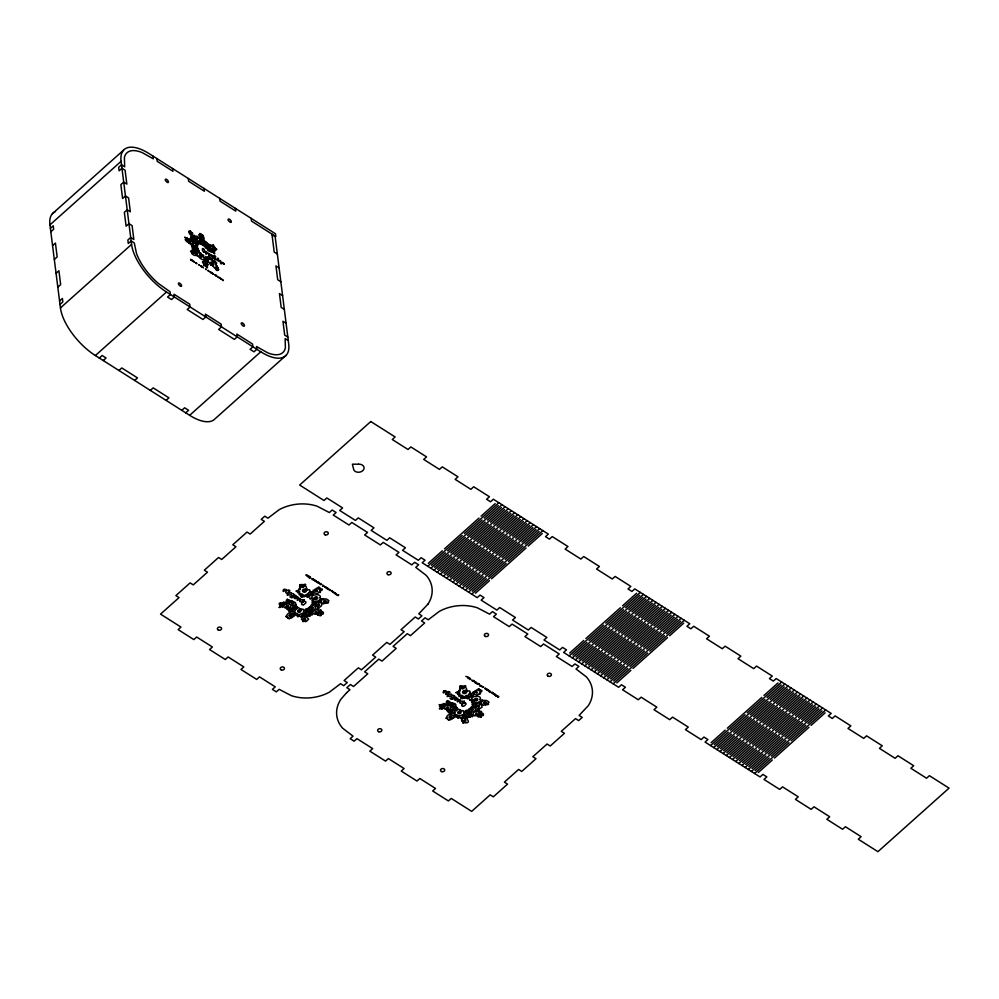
<?xml version="1.0" encoding="UTF-8"?>
<svg xmlns="http://www.w3.org/2000/svg" width="999" height="999" viewBox="0 0 999 999"><rect width="100%" height="100%" fill="white"/><g stroke="black" fill="none" stroke-linecap="round" stroke-linejoin="round"><path stroke-width="1.5" d="M456.718 707.829L457.255 708.054M195.529 262.612L195.854 263.174M202.984 267.27L203.297 267.894M208.766 271.004L209.303 271.691M222.003 279.395L222.54 280.082L222.115 279.283M216.496 262.662L215.959 262.225L216.658 263.424M289.36 603.583L288.524 603.371M291.221 617.182L291.958 617.669L292.195 616.883M315.896 613.836L316.708 614.098L315.984 614.298M319.892 588.623L320.567 588.161L319.867 588.736M449.438 705.069L448.663 704.944M305.207 619.73L305.507 619.055M337.812 594.73L337.475 595.204M471.653 680.107L471.853 680.082M305.781 574.949L305.994 574.912M305.419 618.955L304.37 619.005L305.207 619.767M465.497 720.441L464.56 720.591M194.88 242.932L193.918 241.621L194.842 243.419A3.047 1.349 48.2 0 0 194.243 243.257C191.508 241.858 193.943 247.552 196.753 248.426M325.387 603.371L326.198 603.071L325.025 602.897M485.452 704.969C487.025 704.857 484.915 703.496 485.339 704.782M203.459 236.026L202.622 235.14M209.178 244.468L209.89 245.267M209.565 245.742L210.339 246.99L209.228 245.854M200.187 252.847L201.386 253.846L200.025 252.847M315.996 614.422L315.771 613.898M303.933 619.155L305.731 619.88C301.686 615.459 307.093 616.383 308.616 619.143C307.367 620.267 306.331 622.414 304.533 621.303A2.697 2.035 -7.2 0 1 303.746 621.128L303.159 621.503M464.011 720.641L465.809 721.365C460.327 712.512 474.825 723.825 464.61 722.789A2.697 2.035 -7.2 0 1 463.836 722.614L463.236 722.989M211.276 262.637C212.55 265.784 214.947 263.386 211.288 262.612M480.981 691.096C482.892 688.86 481.331 693.556 480.819 691.033M283.179 606.418L282.218 606.318M190.097 240.796L190.747 241.858M197.028 248.414L197.827 249.35L197.078 249.163M492.907 693.094C491.608 692.869 493.706 692.357 492.582 693.556M207.367 262.475L206.868 262.038L207.455 262.587M448.114 719.617L448.901 719.804L448.201 719.505M463.024 692.12L463.773 691.108L464.373 691.72M205.619 266.658L205.307 266.059M316.333 612.774L316.983 612.062L315.534 611.875M208.192 256.755L208.953 257.317M218.781 269.493C217.794 270.816 217.57 269.106 215.946 268.007M215.709 275.849L215.472 275.087M205.469 268.843L205.782 269.468M331.393 591.196L332.355 590.933L331.468 591.071M314.847 580.744L315.672 580.419M318.431 614.885L317.545 614.747L318.219 615.297M467.482 677.509L468.444 677.21L467.557 677.359M315.809 589.735L315.259 589.785M324.375 601.323C324.837 602.809 326.411 600.899 325.037 601.098M484.453 702.809C485.801 704.482 485.964 701.723 484.265 702.709M305.806 584.79C303.109 586.388 305.319 582.592 305.357 584.752M465.896 686.238C463.086 687.861 465.671 684.128 465.434 686.238M292.083 616.808L291.209 617.107M471.765 709.727L472.452 709.302M472.402 709.315L471.728 708.766L471.628 709.602M460.514 710.164L459.69 710.439L460.339 711.063M300.399 608.828L299.613 608.953L300.262 609.577M460.477 710.314L461.263 710.426L460.551 711.076M308.416 595.229L308.591 594.58M468.494 696.715L468.668 696.066M315.809 580.906C317.645 581.218 313.711 581.793 316.308 581.081M466.795 676.623L467.282 676.798M483.216 687.212L483.828 687.287M477.622 716.383L478.846 716.021L478.484 716.77M308.441 595.367C308.429 598.314 306.855 592.944 306.556 595.254A1.736 1.311 -7.2 0 0 306.356 595.629L305.744 596.191M468.456 696.827C468.706 699.812 466.658 694.492 466.633 696.74A1.736 1.311 -7.2 0 0 466.433 697.127L465.821 697.677M325.087 600.948L324.238 601.248M192.195 260.227L192.37 261.026M318.968 587.724L318.306 588.224L318.231 587.387M446.228 718.418L446.266 717.682M315.672 612L315.896 612.612M448.126 711.862L448.876 711.463A1.673 1.261 -7.2 0 1 449.188 711.138C450.124 709.278 450.025 714.71 451.286 710.901M296.204 605.182L295.08 605.319L296.154 606.043M456.281 706.668C454.283 706.068 456.518 708.603 456.393 706.755M451.96 702.647C447.14 704.507 456.868 703.82 451.948 702.672M298.489 610.938C301.049 609.74 299.176 612.874 298.451 611.038M464.547 720.666L465.109 721.29L465.584 720.541M465.859 676.46L466.171 676.323M287.337 599.125L287.362 598.988M301.935 597.102L301.298 597.002L302.173 597.015M462.013 698.588L461.388 698.426L462.15 698.501M195.854 240.272C194.393 241.159 191.583 234.99 194.505 237.238A1.998 0.887 48.2 0 1 194.955 237.537L195.617 238.162A1.998 0.887 48.2 0 1 195.979 238.674C197.827 240.684 191.833 236.239 196.029 240.21M480.806 702.272C478.821 699.949 479.408 705.032 480.856 702.26M211.114 265.247L211.476 263.873A1.998 0.887 48.2 0 1 211.239 261.988A1.998 0.887 48.2 0 1 213.386 263.436A1.998 0.887 48.2 0 1 213.399 265.172C211.663 266.246 217.62 270.966 215.384 267.282A4.783 2.123 48.2 0 0 215.834 266.783L217.133 267.532C215.634 258.654 202.235 255.544 211.089 265.309M216.883 265.734L215.846 264.797M332.854 591.57C331.119 591.633 333.903 590.784 332.505 592.07M203.284 255.981C204.832 256.481 202.085 253.758 202.547 255.132C208.142 263.748 197.228 258.616 196.741 252.697L198.114 253.047A4.008 1.773 48.2 0 1 198.701 252.884C197.54 250.1 201.923 254.221 200.112 254.795A1.661 0.737 48.2 0 0 199.638 255.844A1.661 0.737 48.2 0 0 201.398 257.417A1.661 0.737 48.2 0 0 201.686 256.206L202.485 255.469L203.172 256.094M190.921 237.163C192.42 236.239 195.117 242.42 192.133 240.047A1.948 0.862 48.2 0 1 191.683 239.735L191.071 239.111A1.948 0.862 48.2 0 1 190.722 238.611C188.948 236.576 194.93 241.258 190.747 237.188M213.212 244.992C211.189 244.268 215.672 248.526 213.311 244.88M475.237 683.129L476.373 682.417M475.624 683.091L476.386 682.567M320.592 612.025C322.739 609.877 325.237 614.51 321.778 614.323A1.736 1.311 -7.2 0 1 321.253 614.335L320.529 614.123A1.736 1.311 -7.2 0 1 320.155 613.836M480.669 713.511C482.904 711.325 485.239 716.121 481.855 715.808A1.736 1.311 -7.2 0 1 481.331 715.821M299.925 588.661L298.838 589.11L299.962 588.773M460.002 690.147L459.203 690.396M212.637 246.166L212.025 245.916M208.741 256.368L209.241 257.093M313.911 579.62L313.049 579.745L313.823 579.358M486.463 688.898L485.701 688.786M300.674 584.615L299.638 584.74L300.687 584.665M460.839 686.013L459.715 686.263L460.764 686.151M299.575 594.442L298.976 594.592M477.759 706.056C480.507 709.128 477.984 704.657 479.358 703.696C481.356 704.944 481.643 705.182 482.092 707.242C480.494 707.966 478.533 709.889 477.372 708.303A2.735 2.06 -7.2 0 1 476.723 707.941L475.349 707.679L476.111 707.142A2.735 2.06 -7.2 0 1 476.011 706.493L475.362 705.569L477.709 706.018M478.296 716.795L477.784 716.533M286.126 608.041L286.351 607.33M199.126 234.715L199.6 235.514M312.749 604.632L312.999 605.282M214.036 251.548L213.649 252.56L212.487 250.712A1.711 0.749 48.2 0 0 212.3 250.849L212.25 251.273A1.711 0.749 48.2 0 0 212.362 251.661L214.723 253.883L214.236 251.748M318.381 614.735L318.406 615.284M298.838 591.695C295.604 591.608 299.45 594.467 298.851 591.67M479.945 693.269L479.62 694.243L480.594 693.443M446.828 708.815C447.177 710.364 444.967 708.828 446.428 708.815M211.551 273.114L211.363 272.665M455.994 692.707L457.255 692.295L455.994 692.557M291.209 609.415C290.047 613.036 290.022 607.966 289.111 609.652A1.673 1.261 -7.2 0 0 288.798 609.977L288.599 610.551A1.673 1.261 -7.2 0 0 288.674 610.938C288.574 613.386 294.393 610.689 291.421 609.527M290.522 601.186C292.495 599.125 291.059 602.759 292.282 601.311M473.588 705.856L472.689 705.981L473.076 706.768M204.483 243.756C206.081 243.281 207.917 248.439 205.369 246.229A1.711 0.762 48.2 0 1 204.982 245.929L204.445 245.354A1.711 0.762 48.2 0 1 204.171 244.917C202.71 243.032 207.742 247.452 204.358 243.793M207.018 264.847L207.68 265.16M307.192 575.337L306.431 575.549L307.205 575.162M320.442 583.703L319.68 583.978L320.504 583.428M326.223 587.4L325.462 587.612L326.223 587.225M327.048 587.924L326.286 588.136L327.048 587.749M480.507 685.214L479.907 685.114M487.137 689.385L486.376 689.66L487.112 689.21M323.738 585.826L322.977 586.038L323.751 585.651M333.666 592.12L332.904 592.332L333.666 591.945M473.888 681.018L473.126 681.231L473.901 680.843M493.743 693.606L492.982 693.818L493.743 693.431M302.834 620.554L302.959 621.628M201.611 255.269L201.224 254.745M318.743 582.38L318.244 583.104L319.18 582.579M478.683 683.741L478.022 684.39L479.258 684.078M292.982 616.783C293.569 616.321 295.891 615.596 293.469 615.222M470.841 716.246C470.741 714.21 468.606 716.258 470.267 717.344M304.92 612.749C308.491 612.087 306.281 617.682 303.521 615.596A1.998 1.511 -7.2 0 1 303.072 615.297L302.098 615.047L302.697 614.685A1.998 1.511 -7.2 0 1 302.672 614.21C301.673 611.85 307.093 617.02 304.52 612.849M312.075 591.92L313.261 591.595L312.088 591.783M472.152 693.406L473.339 693.081L472.165 693.269M201.486 244.593L200.674 243.469M205.432 243.219L203.746 240.647L205.856 241.646A1.673 0.737 48.2 0 1 206.181 242.058L206.506 242.67A1.673 0.737 48.2 0 1 206.581 243.019C207.367 244.867 203.571 239.435 205.632 243.344M475.699 691.271L474.825 691.408M196.291 241.795C197.69 241.396 199.463 246.066 197.015 244.018A1.573 0.699 48.2 0 1 196.666 243.744L196.179 243.207A1.573 0.699 48.2 0 1 195.941 242.807C194.718 241.196 199.101 245.042 196.166 241.82M279.47 603.833C281.431 602.822 277.722 603.234 279.995 603.621M439.298 704.67L440.334 704.994L439.398 704.582M212.762 265.235C211.651 264.523 213.649 266.608 212.188 265.459M205.107 263.087L206.318 264.36L205.12 263.112M478.971 683.89L478.608 684.477M207.38 244.368L206.556 244.006L207.53 245.342A3.184 1.411 48.2 0 0 207.904 246.116C208.803 249.5 214.91 250.499 211.551 246.291C210.077 241.234 210.265 251.935 209.078 244.468M470.679 679.008L470.017 679.607M288.611 592.195L288.711 591.021A1.374 1.036 -7.2 0 0 288.336 590.784L289.735 591.121A1.261 0.949 -7.2 0 0 289.772 590.521C288.499 588.336 283.654 592.582 286.663 593.294A1.336 1.011 -7.2 0 0 287.225 593.244L288.536 592.27M280.831 603.096C283.878 601.423 284.578 606.643 281.106 605.993A1.911 1.449 -7.2 0 1 280.507 605.756L279.857 605.344A1.911 1.449 -7.2 0 1 279.595 604.944C277.647 603.246 284.94 606.018 280.544 603.209M440.909 704.595C444.031 702.884 444.543 708.291 441.183 707.479A1.911 1.449 -7.2 0 1 440.584 707.242L439.935 706.83A1.911 1.449 -7.2 0 1 439.672 706.43C437.887 704.77 444.842 707.392 440.646 704.732M286.338 616.196C287.887 617.132 284.515 616.795 286.189 616.196M446.416 717.682L446.316 718.443M293.781 609.09C290.484 609.365 293.394 604.82 295.329 606.68A1.711 1.286 -7.2 0 1 295.629 607.08L295.854 607.642A1.711 1.286 -7.2 0 1 295.804 608.054C296.491 610.027 292.407 605.307 294.056 609.115M461.95 704.595L463.411 703.271M481.068 711.288C478.084 710.764 481.218 714.098 481.481 711.7M320.829 610.027C317.744 610.152 322.839 611.763 320.729 610.127M296.89 591.321C297.365 590.034 294.742 591.271 296.915 591.508M316.608 582.08L316.533 582.33M322.427 585.739L322.877 584.952L322.665 585.726M476.685 683.578L476.935 683.528M466.108 712.824C462.999 712.924 465.946 708.94 467.632 710.664A1.548 1.174 -7.2 0 1 467.882 711.038L468.069 711.563A1.548 1.174 -7.2 0 1 468.007 711.925C468.706 713.96 465.322 709.59 466.346 712.15M470.229 708.266L471.241 708.403L470.179 708.366M279.221 607.429C280.557 604.969 281.943 607.966 279.221 607.454M317.07 581.68L316.77 581.942M477.147 683.166L476.848 683.428M52.41 213.699L123.539 150.162M286.251 355.194L215.122 418.731A42.532 18.819 48.2 0 1 189.648 415.322L95.367 355.544A42.532 18.819 48.2 0 1 60.44 307.929L49.95 224.875L121.079 161.338A42.532 18.819 48.2 0 1 149.013 153.584L275.499 233.778L275.849 236.551L251.498 221.104L251.149 218.331M50.387 228.334L53.234 225.799L53.671 229.258L50.824 231.793M52.572 245.642L55.42 243.094L57.168 256.943L54.321 259.478M56.069 273.326L58.916 270.779L60.664 284.628L57.817 287.175M59.565 301.011L62.413 298.476L62.85 301.935L60.002 304.47M60.44 307.929L131.568 244.405L121.079 161.338M95.367 355.544L166.496 292.008L260.776 351.785A42.532 18.819 48.2 0 0 288.711 344.031L275.162 236.738L272.015 234.74M99.301 358.042L102.148 355.494L106.069 357.992L103.222 360.527M118.943 370.492L121.791 367.944L137.5 377.909L134.653 380.457M150.362 390.409L153.209 387.874L168.931 397.839L166.084 400.374M181.793 410.339L184.64 407.792L188.574 410.289L185.727 412.824M189.648 415.322L260.776 351.785M292.332 601.273C295.105 601.223 289.947 603.92 290.597 601.236M303.334 601.785L301.873 603.109A1.461 1.099 -7.2 0 0 302.959 604.845M336.513 594.792L335.989 594.442L336.888 594.467M428.284 563.349L442.332 550.799M444.468 548.901L478.958 518.081M481.093 516.171L495.142 503.633M427.722 566.246L462.212 535.439M464.348 533.528L498.851 502.722M431.418 565.347L445.467 552.797M447.602 550.886L482.105 520.079M484.24 518.169L498.289 505.619M430.856 568.244L465.359 537.425M467.495 535.526L501.985 504.707M434.565 567.332L448.613 554.782M450.749 552.884L485.239 522.065M487.375 520.154L501.423 507.617M434.003 570.242L468.506 539.423M470.629 537.512L505.132 506.705M437.712 569.33L451.76 556.78M453.896 554.87L488.386 524.063M490.521 522.152L504.57 509.602M437.15 572.227L471.64 541.421M473.776 539.51L508.279 508.691M440.846 571.316L454.895 558.766M457.03 556.868L491.533 526.048M493.668 524.15L507.717 511.6M440.284 574.225L474.787 543.406M476.923 541.495L511.413 510.689M443.993 573.314L458.042 560.764M460.177 558.853L494.667 528.046M496.803 526.136L510.851 513.586M443.431 576.211L477.934 545.404M480.057 543.493L514.56 512.674M447.14 575.299L461.188 562.762M463.324 560.851L497.814 530.032M499.95 528.134L513.998 515.584M446.578 578.209L481.068 547.39M483.204 545.491L517.707 514.672M450.274 577.297L464.323 564.747M466.458 562.837L500.961 532.03M503.096 530.119L517.145 517.569M449.712 580.194L484.215 549.388M486.351 547.477L520.841 516.67M453.421 579.283L467.47 566.745M469.605 564.835L504.095 534.015M506.231 532.117L520.279 519.567M452.859 582.192L487.362 551.373M489.498 549.475L523.988 518.656M456.568 581.281L470.616 568.731M472.752 566.833L507.242 536.013M509.378 534.103L523.426 521.565M456.006 584.178L490.497 553.371M492.632 551.46L527.135 520.654M459.715 583.279L473.751 570.729M475.886 568.818L510.389 538.011M512.524 536.101L526.573 523.551M459.14 586.176L493.643 555.357M495.779 553.458L530.269 522.639M462.849 585.264L476.898 572.714M479.033 570.816L513.536 539.997M515.659 538.099L529.707 525.549M462.287 588.174L496.79 557.355M498.926 555.444L533.416 524.637M465.996 587.262L480.044 574.712M482.18 572.802L516.67 541.995M518.806 540.084L532.854 527.534M465.434 590.159L499.925 559.353M502.06 557.442L536.563 526.623M469.143 589.248L483.179 576.698M485.314 574.8L519.817 543.98M521.953 542.082L536.001 529.532M468.581 592.157L503.071 561.338M505.207 559.428L539.697 528.621M472.277 591.246L486.326 578.696M488.461 576.785L522.964 545.978M525.087 544.068L539.135 531.518M471.715 594.143L506.218 563.336M508.354 561.426L542.844 530.606M475.424 593.231L489.473 580.694M491.608 578.783L526.098 547.964M528.234 546.066L542.282 533.516M482.629 687.1C484.215 685.776 481.256 687.861 482.754 687.275M496.728 696.166C498.489 695.416 494.742 696.253 496.59 696.278M497.939 696.977L498.851 696.503L498.101 697.127M569.705 653.009L583.753 640.459M585.889 638.561L620.379 607.742M622.514 605.831L636.563 593.294M569.143 655.918L603.646 625.099M605.769 623.189L640.272 592.382M572.852 655.007L586.9 642.457M589.035 640.546L623.526 609.74M625.661 607.829L639.71 595.279M572.29 657.904L606.78 627.097M608.915 625.187L643.418 594.368M575.986 656.992L590.034 644.442M592.17 642.544L626.673 611.725M628.808 609.827L642.856 597.277M575.424 659.902L609.927 629.083M612.062 627.172L646.553 596.366M579.133 658.99L593.181 646.44M595.317 644.53L629.807 613.723M631.942 611.813L645.991 599.263M578.571 661.887L613.074 631.081M615.197 629.17L649.7 598.351M582.28 660.976L596.328 648.438M598.463 646.528L632.954 615.709M635.089 613.811L649.138 601.261M581.718 663.885L616.208 633.066M618.344 631.168L652.846 600.349M585.426 662.974L599.462 650.424M601.598 648.513L636.101 617.707M638.236 615.796L652.285 603.246M584.852 665.871L619.355 635.064M621.49 633.154L655.981 602.347M588.561 664.972L602.609 652.422M604.745 650.511L639.235 619.692M641.37 617.794L655.419 605.244M587.999 667.869L622.502 637.05M624.637 635.152L659.128 604.333M591.708 666.957L605.756 654.407M607.892 652.509L642.382 621.69M644.517 619.78L658.566 607.242M591.146 669.854L625.636 639.048M627.772 637.137L662.275 606.331M594.855 668.955L608.891 656.405M611.026 654.495L645.529 623.688M647.664 621.778L661.713 609.228M594.28 671.852L628.783 641.033M630.918 639.135L665.409 608.316M597.989 670.941L612.037 658.391M614.173 656.493L648.676 625.674M650.799 623.776L664.847 611.226M597.427 673.85L631.93 643.031M634.065 641.121L668.556 610.314M601.136 672.939L615.184 660.389M617.32 658.478L651.81 627.672M653.945 625.761L667.994 613.211M600.574 675.836L635.064 645.029M637.2 643.119L671.703 612.3M604.283 674.924L618.319 662.374M620.454 660.476L654.957 629.657M657.092 627.759L671.141 615.209M603.721 677.834L638.211 647.015M640.347 645.117L674.837 614.298M607.417 676.922L621.465 664.372M623.601 662.462L658.104 631.655M660.227 629.745L674.275 617.195M606.855 679.819L641.358 649.013M643.493 647.102L677.984 616.296M610.564 678.908L624.612 666.37M626.748 664.46L661.238 633.641M663.373 631.743L677.422 619.193M610.002 681.817L644.492 650.998M646.628 649.1L681.131 618.281M613.711 680.906L627.759 668.356M629.882 666.458L664.385 635.639M666.52 633.728L680.569 621.178M613.149 683.803L647.639 652.996M649.775 651.086L684.265 620.279M616.845 682.904L630.893 670.354M633.029 668.443L667.532 637.624M669.655 635.726L683.703 623.176M711.126 742.669L725.174 730.119M727.309 728.221L761.812 697.402M763.948 695.504L777.996 682.954M710.564 745.579L745.067 714.76M747.202 712.849L781.693 682.042M714.273 744.667L728.321 732.117M730.456 730.207L764.947 699.4M767.082 697.489L781.131 684.939M713.711 747.564L748.214 716.758M750.336 714.847L784.839 684.028M717.419 746.653L731.468 734.115M733.603 732.205L768.094 701.385M770.229 699.487L784.277 686.937M716.857 749.562L751.348 718.743M753.483 716.845L787.986 686.026M720.566 748.651L734.602 736.101M736.738 734.19L771.24 703.383M773.376 701.473L787.424 688.923M719.992 751.548L754.495 720.741M756.63 718.83L791.121 688.024M723.701 750.649L737.749 738.099M739.884 736.188L774.375 705.369M776.51 703.471L790.559 690.921M723.139 753.546L757.642 722.727M759.777 720.828L794.267 690.009M726.847 752.634L740.896 740.084M743.031 738.186L777.522 707.367M779.657 705.456L793.706 692.919M726.285 755.531L760.776 724.725M762.911 722.814L797.414 692.007M729.994 754.632L744.03 742.082M746.166 740.172L780.669 709.365M782.804 707.454L796.852 694.904M729.432 757.529L763.923 726.71M766.058 724.812L800.549 693.993M733.129 756.618L747.177 744.068M749.312 742.17L783.815 711.35M785.938 709.452L799.987 696.902M732.567 759.527L767.07 728.708M769.205 726.797L803.696 695.991M736.275 758.616L750.324 746.066M752.459 744.155L786.95 713.348M789.085 711.438L803.134 698.888M735.714 761.513L770.204 730.706M772.339 728.795L806.842 697.976M739.422 760.601L753.471 748.051M755.594 746.153L790.097 715.334M792.232 713.436L806.28 700.886M738.86 763.511L773.351 732.692M775.486 730.793L809.977 699.974M742.557 762.599L756.605 750.049M758.74 748.139L793.243 717.332M795.366 715.421L809.415 702.871M741.995 765.496L776.498 734.69M778.633 732.779L813.124 701.972M745.704 764.585L759.752 752.047M761.887 750.137L796.378 719.317M798.513 717.419L812.562 704.869M745.142 767.494L779.632 736.675M781.767 734.777L816.27 703.958M748.85 766.583L762.899 754.033M765.022 752.135L799.525 721.315M801.66 719.405L815.708 706.855M748.288 769.48L782.779 738.673M784.914 736.763L819.405 705.956M751.985 768.581L766.033 756.031M768.169 754.12L802.672 723.313M804.794 721.403L818.843 708.853M751.423 771.478L785.926 740.659M788.061 738.761L822.552 707.941M755.132 770.566L769.18 758.016M771.315 756.118L805.806 725.299M807.941 723.388L821.99 710.851M754.57 773.476L789.06 742.657M791.196 740.746L825.698 709.939M758.278 772.564L772.327 760.014M774.45 758.104L808.953 727.297M811.088 725.386L825.137 712.836M312.65 604.532L314.161 604.695L313.199 605.344M315.322 580.894L314.922 580.581M475.424 682.354L474.775 682.155L475.749 681.905M459.028 690.496L460.039 690.259M495.766 695.754L495.217 695.454L496.416 695.017M282.168 606.443L282.904 606.405M442.245 707.929L443.069 707.904M318.531 582.991L317.894 582.767L318.531 582.217M197.415 246.616L196.753 246.129L197.24 247.028M212.812 246.728C212.125 247.615 215.871 251.323 215.809 249.638M336.313 593.543L335.689 594.268M317.67 581.743L317.532 582.08M296.179 605.881L296.316 605.269M286.488 607.355L286.189 608.079M309.428 610.626C307.355 614.223 314.685 610.889 309.465 610.676M457.155 708.254L456.943 707.954M310.002 610.389L310.664 609.952A3.047 2.298 -7.2 0 0 311.551 610.127C316.071 611.351 317.145 604.57 311.313 604.845L310.627 605.981L311.75 606.93A1.261 0.949 -7.2 0 1 313.274 607.604A1.261 0.949 -7.2 0 1 312.2 608.778A1.261 0.949 -7.2 0 1 310.789 607.979C310.252 605.943 306.106 608.915 309.178 608.716A3.047 2.298 -7.2 0 0 309.59 609.315L309.053 610.102L309.79 610.526M470.079 711.875L470.741 711.438A3.047 2.298 -7.2 0 0 471.628 711.613C473.251 713.149 477.21 709.178 475.024 708.466C475.861 706.168 468.881 705.781 471.653 708.416M195.717 245.379L195.767 246.141M208.966 257.342L208.391 257.917L208.142 256.743M475.974 714.098C474.837 712.537 478.209 713.91 476.148 714.135M476.798 714.51C476.723 710.601 475.437 715.571 473.938 716.033C470.267 712.899 477.559 709.377 478.646 712.537A2.785 2.098 -7.2 0 1 478.958 713.124L479.957 713.91L478.933 714.098A2.785 2.098 -7.2 0 1 478.583 714.722C480.207 716.108 476.298 716.146 476.81 714.522M310.102 606.88L311.126 606.93M314.847 589.31L315.834 589.635M474.987 690.908L475.774 691.233M473.688 706.218L473.276 706.83M186.913 239.635L187.088 240.422M311.663 578.746L311.8 578.608M334.028 592.907L334.141 592.769M464.373 691.745C466.695 690.284 465.971 694.742 463.436 692.295M205.869 247.902L205.469 246.965L206.106 247.989M327.11 588.673L328.034 588.224L327.235 588.811M337.862 595.491L338.786 595.029L337.999 595.629M459.016 696.091L459.403 695.404L459.265 696.228M487.187 690.159L488.111 689.71L487.325 690.297M320.492 584.477L321.416 584.028L320.629 584.615M300.374 608.915L301.186 608.94L300.474 609.59M447.053 700.761L447.727 700.574M464.91 714.285C468.843 713.573 466.058 719.305 463.598 717.082A1.998 1.511 -7.2 0 1 463.161 716.795L462.612 716.92M195.005 241.346C196.616 242.42 193.719 239.011 194.867 241.358M295.517 614.597C296.016 610.851 292.045 617.032 295.579 614.61M306.531 590.172C314.161 587.949 307.655 595.566 303.459 595.466C302.797 592.257 297.927 595.816 299.837 591.733C297.889 591.72 297.265 589.447 299.937 589.71C301.473 588.536 298.514 587.4 300.899 586.725L302.297 587.487A4.783 3.609 -7.2 0 1 303.708 587.062C304.32 583.528 308.816 588.099 305.157 589.148L304.645 589.085A1.998 1.511 -7.2 0 0 302.497 590.659A1.998 1.511 -7.2 0 0 304.52 592.107A1.998 1.511 -7.2 0 0 306.468 590.384L306.443 590.209M309.877 615.871L309.44 616.308C305.969 615.184 309.44 611.475 311.301 613.174A1.923 1.449 -7.2 0 1 311.713 613.473L312.637 613.761L312.038 614.085A1.923 1.449 -7.2 0 1 312.038 614.547C313.049 616.72 307.829 611.75 310.19 615.859M469.955 717.357C466.196 717.881 469.018 712.662 471.391 714.535A1.923 1.449 -7.2 0 1 471.79 714.972L472.714 715.247L472.115 715.584A1.923 1.449 -7.2 0 1 472.115 716.033L472.465 716.758L470.866 716.258M313.062 599.013L314.235 599.238L313.149 598.913M473.114 700.511L474.313 700.724L473.226 700.399M313.861 592.994L314.598 592.694A2.972 2.235 -7.2 0 0 315.384 593.006C318.144 595.242 322.702 588.973 317.57 588.686C315.085 586.825 316.408 590.372 317.532 591.308C316.121 592.245 311.588 588.236 313.574 591.246A2.972 2.235 -7.2 0 0 313.786 591.895L313.062 592.557L313.611 593.094M473.938 694.48L474.675 694.18A2.972 2.235 -7.2 0 0 475.462 694.492C477.097 695.941 479.245 693.918 480.519 692.257C480.194 690.896 475.399 687.787 476.423 691.458C480.569 695.279 470.654 689.485 473.651 692.732A2.972 2.235 -7.2 0 0 473.863 693.381L473.139 694.043L473.688 694.58M186.126 238.586L184.827 237.113L186.151 238.574M318.931 604.645C319.692 606.018 317.045 604.557 318.806 604.595M479.008 706.131L479.133 706.793L478.321 706.518M292.832 610.938C296.666 611.65 290.622 613.111 292.932 611.076M481.468 711.638L480.806 711.613M299.5 586.326C299.3 587.774 301.923 585.576 299.638 586.201M459.577 687.811C459.615 689.347 461.838 686.975 459.715 687.687M286.413 601.46C290.409 598.925 285.964 603.296 288.137 602.31A1.711 1.286 -7.2 0 0 288.649 602.185L289.285 601.81A1.711 1.286 -7.2 0 0 289.56 601.448C291.758 599.4 285.077 598.888 286.313 601.261M446.491 702.946C450.487 700.411 446.041 704.794 448.214 703.796A1.711 1.286 -7.2 0 0 448.726 703.683L449.363 703.296A1.711 1.286 -7.2 0 0 449.637 702.934C451.873 700.848 445.054 700.399 446.391 702.747M314.81 589.522L315.309 589.885M207.068 259.465C204.92 259.103 204.633 254.87 206.843 257.33A1.648 0.724 48.2 0 1 207.218 257.767M453.858 710.576C450.374 710.838 453.658 706.168 455.369 708.279A1.711 1.286 -7.2 0 1 455.706 708.578L455.931 709.14A1.711 1.286 -7.2 0 1 455.881 709.54C456.506 711.475 452.547 706.867 454.133 710.601M288.336 603.371L289.535 602.559L289.56 603.496M199.95 235.652L199.151 234.665M306.031 611.338C302.984 611.438 305.894 607.467 307.555 609.178A1.548 1.174 -7.2 0 1 307.804 609.552L307.992 610.077A1.548 1.174 -7.2 0 1 307.929 610.439C308.466 612.35 304.995 607.817 306.281 611.363M320.242 591.908C320.816 593.506 318.231 591.658 320.117 591.833M315.921 606.668L316.646 606.455A2.735 2.06 -7.2 0 0 317.295 606.818C319.268 608.441 322.877 605.769 321.603 603.209L319.268 602.21C316.433 603.396 321.765 605.107 318.456 605.819C318.032 604.233 314.061 603.196 315.946 605.032A2.735 2.06 -7.2 0 0 316.034 605.644L315.684 606.73M312.774 601.361C310.227 600.249 313.811 599.837 312.774 601.336M291.209 605.244L291.783 605.094A2.148 1.623 -7.2 0 0 292.27 605.406C294.568 607.155 297.889 603.059 294.106 601.848C293.856 607.155 291.995 601.535 291.321 603.945A2.148 1.623 -7.2 0 0 291.358 604.432L291.021 605.282M451.286 706.73L451.86 706.58A2.148 1.623 -7.2 0 0 452.347 706.892C454.408 708.591 457.742 704.932 454.757 703.496C451.498 703.059 456.206 706.518 452.922 706.018C453.409 704.12 449.837 704.32 451.398 705.431A2.148 1.623 -7.2 0 0 451.436 705.918L451.098 706.78M444.056 704.22C441.92 703.87 445.079 702.946 444.168 704.008M471.69 708.453L471.828 708.416A1.261 0.949 -7.2 0 1 473.351 709.09A1.261 0.949 -7.2 0 1 472.277 710.264A1.261 0.949 -7.2 0 1 470.866 709.465C470.317 707.367 466.183 710.414 469.255 710.202A3.047 2.298 -7.2 0 0 469.68 710.801L469.13 711.588L469.867 712.012M218.182 267.907L217.42 267.307M311.551 608.116C311.451 606.231 313.711 608.703 311.688 608.204M212.962 273.526L213.474 274.25L212.937 273.913M321.89 598.726C321.203 600.312 324.675 598.376 322.065 598.613M478.271 688.873C477.697 690.484 480.981 688.448 478.446 688.761M481.968 700.212C481.468 701.86 484.602 699.7 482.142 700.099M211.476 258.579C211.551 261.601 208.067 255.482 210.377 257.942M320.167 613.836C317.994 612.824 325.075 613.611 320.379 612.175M190.896 233.666L190.584 232.879L191.571 233.741M308.853 594.642C312.075 595.004 307.63 599.063 306.581 596.603A1.736 1.311 -7.2 0 1 306.381 596.241L305.906 596.203M468.931 696.141C472.352 696.553 467.532 700.536 466.658 698.089A1.736 1.311 -7.2 0 1 466.458 697.727L465.984 697.689M495.367 694.442L494.493 694.829L495.429 694.517M284.091 602.522C284.777 601.361 281.943 602.672 283.966 602.597M329.308 590.446L330.507 589.785L329.72 590.384M489.385 691.932L490.596 691.283L489.772 691.845M290.484 616.633L290.322 616.62A1.324 0.999 -7.2 0 1 288.998 615.646A1.324 0.999 -7.2 0 1 290.447 614.61A1.324 0.999 -7.2 0 1 291.621 615.696L292.794 616.695M212.188 259.166L212.75 259.902L212.1 259.265M453.009 718.269C453.846 717.781 455.856 717.082 453.546 716.72A3.209 2.423 -7.2 0 0 453.321 716.008L454.108 715.284L452.435 715.147A3.209 2.423 -7.2 0 0 451.585 714.809C450.424 712.924 445.192 716.345 447.19 717.482C445.591 719.692 452.559 721.44 450.574 718.144M449.587 704.994L449.612 704.045L448.364 704.869M196.641 250.474C195.454 251.298 199.9 253.559 196.653 250.449M217.432 276.835L217.12 276.174L217.495 276.785M478.321 709.352C480.769 708.978 478.646 712.512 477.247 710.626M197.028 249.126C196.279 248.501 196.741 247.54 198.252 248.813C197.827 247.228 192.52 243.694 196.441 245.779M311.026 606.805L310.152 606.78M193.943 248.414L194.455 249.35M196.553 244.668C198.052 244.355 198.027 247.377 196.466 245.791M207.218 257.705L207.667 258.329A1.648 0.724 48.2 0 1 207.817 258.778M451.498 711.013C454.395 712.05 448.838 714.859 448.751 712.424A1.673 1.261 -7.2 0 1 448.676 712.037L448.264 711.912M478.871 706.056L478.196 706.518M215.884 249.088L216.708 249.5M207.417 267.407L206.631 266.621M186.825 237.912L187.687 238.948L186.925 237.912M201.249 244.443L200.587 243.481M192.22 251.586L191.533 250.774L192.295 251.423M443.219 707.929L442.295 707.804M190.497 241.721L189.985 240.759M194.305 262.275L193.918 261.401M202.622 267.32L202.51 266.546M484.702 703.883L484.565 703.845A1.261 0.949 -7.2 0 1 483.903 702.597A1.261 0.949 -7.2 0 1 485.626 702.06A1.261 0.949 -7.2 0 1 486.113 703.371C485.189 705.419 490.384 704.67 487.924 703.458A3.009 2.273 -7.2 0 0 488.049 702.747L489.06 702.322C486.875 699.824 484.827 700.024 481.755 701.323C480.444 703.134 483.678 707.767 484.702 703.92M196.378 262.962L196.815 263.848L196.441 262.987M208.391 270.342L208.516 271.066M210.527 272.527C210.127 270.779 211.963 273.901 210.539 272.015M212.537 273.614L212.05 272.677L212.238 273.476M214.648 274.563L214.598 274.95M219.618 277.71L219.555 278.072M222.877 280.22L223.389 280.607L223.039 280.07M210.377 257.967L211.488 258.554M214.485 250.362L215.359 250.886L214.51 250.274M480.944 716.233L480.606 715.609A1.736 1.311 -7.2 0 1 480.232 715.321C477.934 714.347 485.289 715.072 480.494 713.686M209.49 245.729L209.952 246.466L209.291 245.829M207.043 263.199L207.854 264.723M196.428 254.72C195.642 255.819 194.555 256.044 191.771 253.621L191.995 253.147A3.009 1.336 48.2 0 1 191.546 252.385L190.484 251.149L194.393 253.584L192.258 249.738L195.092 251.973L197.203 255.969L196.266 254.845M303.871 619.13L301.423 619.305L302.46 620.004A2.697 2.035 -7.2 0 0 302.822 620.554M463.948 720.616L461.501 720.791L462.537 721.49A2.697 2.035 -7.2 0 0 462.899 722.04L463.037 723.114M188.511 238.911L188.936 239.598M289.36 608.379L291.034 608.141L290.297 607.479A3.184 2.398 -7.2 0 0 290.609 606.755C292.794 605.481 287.774 602.31 286.301 604.395C283.504 603.683 282.455 609.715 286.251 606.955A1.311 0.987 -7.2 0 1 287.262 605.581A1.311 0.987 -7.2 0 1 288.798 606.343A1.311 0.987 -7.2 0 1 287.6 607.529C284.815 607.979 288.411 611.326 288.486 608.766A3.184 2.398 -7.2 0 0 289.348 608.379M220.754 279.046L220.467 278.234M190.984 260.165L190.572 259.478M199.251 265.409L198.838 264.723M201.661 266.945L201.323 266.296M208.329 271.166L207.942 270.492M212.799 248.739L214.161 250.649L212.537 249.238M215.971 267.994L217.208 267.832L218.569 269.792M195.654 248.776L196.254 250.137L193.481 248.127L195.966 251.798L193.431 250.399C191.546 248.214 191.471 245.167 193.606 246.94A2.735 1.211 48.2 0 1 194.231 247.302L195.13 248.114A2.735 1.211 48.2 0 1 195.667 248.788M192.22 246.104C188.873 242.545 193.456 244.842 192.245 246.104M202.322 237.35C200.674 237.2 201.311 236.513 201.311 236.301M194.63 243.119L193.257 240.834L194.83 241.721L195.866 244.043A3.047 1.349 48.2 0 1 196.566 244.68M204.595 246.216L205.045 246.865L204.395 246.154M452.872 718.181L451.698 717.182A1.324 0.999 -7.2 0 0 450.524 716.096A1.324 0.999 -7.2 0 0 449.075 717.132A1.324 0.999 -7.2 0 0 450.399 718.106L450.561 718.131M188.024 241.396L186.226 240.047L187.063 240.422M207.829 264.723C200.974 259.69 211.363 268.694 205.881 266.059C203.222 264.011 202.198 259.653 204.783 261.401A2.972 1.311 48.2 0 1 205.432 261.713L206.443 262.512A2.972 1.311 48.2 0 1 207.068 263.212M277.347 254.046L274.201 252.048L271.928 234.053M279.096 267.882L275.949 265.896L277.697 279.732L280.844 281.73M282.592 295.579L279.445 293.581L281.194 307.43L284.34 309.415M286.089 323.264L282.942 321.266L284.69 335.115L287.837 337.1M288.274 340.559L285.127 338.574L285.389 347.852A38.249 16.921 48.2 0 1 267.632 352.784L256.506 346.528L256.855 349.3L254.008 351.835L250.075 349.35L252.922 346.803L252.572 344.031L236.863 334.078L237.213 336.838L234.365 339.385L218.644 329.42L221.491 326.885L221.141 324.113L205.432 314.148L205.782 316.92L202.934 319.455L187.225 309.503L190.072 306.955L189.723 304.183L174.001 294.23L174.35 296.99L171.503 299.538L167.582 297.04L170.429 294.505L170.08 291.733L158.716 283.728A38.249 16.921 48.2 0 1 136.513 253.459L134.278 242.932L131.131 240.934L128.284 243.481L127.847 240.022L130.694 237.475L133.841 239.473L132.093 225.624L128.946 223.639L126.099 226.174L124.351 212.337L127.198 209.79L130.345 211.788L128.596 197.939L125.449 195.954L122.602 198.489L120.854 184.653L123.701 182.105L126.848 184.103L125.1 170.255L121.953 168.257L119.106 170.804L118.669 167.345L121.516 164.798L124.663 166.796L124.4 157.517A38.249 16.921 48.2 0 1 142.158 152.585L153.284 158.841L152.934 156.069M220.579 278.284L220.929 278.971M200.699 256.681C203.384 257.292 197.827 253.396 200.687 256.393M212.013 245.929L213.649 246.716A1.911 0.849 48.2 0 1 214.036 246.828L214.685 247.24A1.911 0.849 48.2 0 1 215.11 247.652C216.958 249.188 211.776 246.928 215.884 249.513M200.349 233.666L200.986 234.39M215.884 249.026L216.608 249.588M207.954 258.841C209.053 260.677 204.408 255.569 207.255 259.528M207.505 267.794L206.581 266.658M203.634 241.783L202.36 240.322L203.596 241.858M202.934 262.787L202.46 261.888L203.147 262.824M202.335 237.337L201.436 236.513M218.207 268.044L217.482 267.445M319.006 587.837L319.168 587.062L318.369 587.275M317.17 609.128C321.216 609.952 317.794 606.518 316.77 609.178M218.856 277.672L218.744 276.898L218.719 277.522M188.049 241.633C188.636 243.956 183.629 238.948 185.689 239.186A1.736 0.774 48.2 0 1 185.976 239.161L186.513 239.36A1.736 0.774 48.2 0 1 186.925 239.648M212.824 265.11L211.763 264.51L212.05 265.459M207.38 244.368A3.184 1.411 48.2 0 1 207.555 243.918L206.98 242.982L209.54 245.392M202.547 235.165L203.159 236.126M204.108 249.438L204.758 251.773A1.424 0.637 48.2 0 1 204.608 252.223A1.661 0.737 48.2 0 1 204.383 252.26M325.861 602.147C325.899 604.008 330.082 602.984 327.834 601.972A3.009 2.273 -7.2 0 0 327.972 601.261L328.983 600.836C326.735 598.301 324.313 598.301 321.266 600.374C320.729 601.922 324.001 606.256 324.488 602.36A1.261 0.949 -7.2 0 1 323.826 601.111A1.261 0.949 -7.2 0 1 325.549 600.574A1.261 0.949 -7.2 0 1 326.036 601.885L325.849 602.122M206.343 269.056L206.318 269.705M462.437 716.957L462.774 716.183A1.998 1.511 -7.2 0 1 462.749 715.696C461.75 713.336 467.17 718.518 464.597 714.335M290.497 616.658L291.209 617.882L289.273 618.831C284.24 617.345 287.737 611.338 291.508 613.324A3.209 2.423 -7.2 0 1 292.357 613.661L294.018 613.798L293.231 614.51A3.209 2.423 -7.2 0 1 293.481 615.247M191.496 259.703L191.596 260.439L191.371 259.827M476.848 710.664C476.585 708.104 479.033 711.912 478.321 709.377M210.677 272.577L210.464 272.04M235.439 208.366L235.789 211.139L220.067 201.174L219.718 198.414M204.008 188.449L204.358 191.221L188.636 181.256L188.287 178.484M201.698 266.134L201.898 266.87M199.213 264.56L199.413 265.297M193.968 261.413L194.455 262.188M193.144 260.914L193.219 261.526M192.308 260.389L192.395 261.001M190.946 259.315L191.146 260.052M172.577 168.519L172.927 171.291L157.218 161.326L156.868 158.554M466.358 712.811L466.346 712.175M204.408 252.26A1.424 0.637 48.2 0 1 203.946 252.11M203.846 252.098A1.661 0.737 48.2 0 1 203.521 251.885A1.498 0.662 48.2 0 1 202.56 250.399L202.372 248.988A1.424 0.624 48.2 0 1 202.897 248.564A1.424 0.624 48.2 0 1 204.021 249.413M166.496 292.008A42.532 18.819 48.2 0 1 131.568 244.405M49.95 224.875A42.532 18.819 48.2 0 1 55.444 211.563M463.511 703.333A1.436 1.074 -7.2 0 1 464.36 702.934M465.409 703.071A1.436 1.074 -7.2 0 0 464.76 702.909A1.661 1.249 -7.2 0 0 464.26 702.871M465.359 703.009A1.698 1.274 -7.2 0 1 465.684 703.221A1.498 1.136 -7.2 0 1 465.996 704.02A1.436 1.074 -7.2 0 1 465.684 704.632L464.21 705.943A1.424 1.074 -7.2 0 1 463.336 706.305M463.037 706.33A1.461 1.099 -7.2 0 1 461.988 704.62M303.434 601.848A1.436 1.074 -7.2 0 1 304.283 601.448A1.661 1.249 -7.2 0 1 304.62 601.361A1.436 1.074 -7.2 0 1 305.332 601.585A1.698 1.274 -7.2 0 1 305.607 601.735A1.498 1.136 -7.2 0 1 305.919 602.534A1.436 1.074 -7.2 0 1 305.607 603.134L304.133 604.445A1.424 1.074 -7.2 0 1 303.259 604.82M445.704 693.818L446.74 694.78A1.336 1.011 -7.2 0 0 447.302 694.73L448.788 692.507A1.374 1.036 -7.2 0 0 448.414 692.27L449.812 692.607A1.261 0.949 -7.2 0 0 449.85 692.007L448.064 691.508L445.704 693.818M210.24 255.407L208.779 255.02L208.404 253.047L210.077 254.358L209.016 254.92L210.24 255.407M224.338 264.348C220.354 262.725 222.702 260.914 224.338 264.348M310.614 593.169C306.818 592.869 312.625 590.334 310.701 593.131M452.122 713.099C454.957 714.497 453.971 711.213 452.122 713.099M470.691 694.655L470.342 693.818L469.205 694.455L469.33 693.606L471.004 693.356L470.691 694.655M470.254 711.962L470.154 713.124L468.756 712.374L469.193 713.711L471.466 713.186L470.354 711.937M191.458 236.226L192.607 237.45L191.496 236.251M210.265 250.936C211.351 253.896 213.349 250.986 210.265 250.986M282.18 607.142L282.218 607.23M296.965 606.818L296.328 606.63L296.965 606.818M300.761 596.303C302.36 597.315 303.471 593.955 301.124 594.642C297.714 595.766 303.209 594.842 300.761 596.303M442.257 708.628L441.808 709.115L442.257 708.628M460.839 697.789C462.387 698.85 463.561 695.491 461.276 696.103C457.667 697.414 463.311 696.241 460.839 697.789M197.74 249.962C200.15 253.846 199.35 249.438 197.752 249.925M304.795 596.378C303.409 598.014 302.098 595.067 304.795 596.378M325.424 586.763L324.687 587.175L325.424 586.763M464.872 697.864C463.623 699.55 462.05 696.603 464.872 697.864M485.502 688.249L485.077 688.736L485.502 688.249M494.605 694.018L494.068 694.392L494.605 694.018M306.256 589.098C308.117 587.574 305.969 590.684 306.256 589.098M321.203 615.396C318.681 616.982 320.03 614.073 321.203 615.284M466.333 690.584C467.907 689.023 466.271 692.282 466.333 690.584M481.281 716.882C479.045 718.731 479.882 715.234 481.281 716.882M214.71 261.75C216.733 261.226 210.864 259.952 214.71 261.75M452.06 718.581C452.547 719.867 451.111 717.344 452.06 718.581M479.807 689.859L480.681 689.722L479.907 689.872M197.203 239.573C195.117 239.91 201.336 247.028 199.825 242.57A1.623 0.712 48.2 0 1 198.926 240.722A1.623 0.712 48.2 0 1 200.462 241.184A1.623 0.712 48.2 0 1 201.199 242.982L203.534 245.779L202.947 244.193A3.896 1.723 48.2 0 0 202.934 243.456L203.808 243.606C202.185 239.947 196.291 236.039 197.203 239.573M200.674 242.357L199.475 240.959L200.674 242.357M221.628 263.436C220.504 266.209 218.681 255.494 221.628 263.436M296.815 613.536C297.914 616.071 301.373 613.523 303.646 612.924C303.621 611.001 304.071 606.893 300.662 610.439A1.623 1.224 -7.2 0 1 299.962 612.175A1.623 1.224 -7.2 0 1 297.764 611.675A1.623 1.224 -7.2 0 1 298.701 609.989C301.835 608.541 296.054 605.881 297.09 608.778A3.896 2.935 -7.2 0 0 296.204 609.452L294.792 609.278C296.129 611.301 292.844 613.149 296.815 613.536M309.041 576.273L308.092 577.06L309.041 576.248M456.893 715.022C457.992 717.557 461.451 715.009 463.736 714.41C463.711 712.462 464.11 708.366 460.739 711.925A1.623 1.224 -7.2 0 1 460.039 713.661A1.623 1.224 -7.2 0 1 457.842 713.161A1.623 1.224 -7.2 0 1 458.778 711.475C461.913 710.014 456.143 707.379 457.167 710.277A3.896 2.935 -7.2 0 0 456.281 710.938L454.87 710.764L454.358 711.638C456.98 713.111 452.51 714.747 456.893 715.022M469.118 677.759L468.169 678.546L469.118 677.784M284.615 603.146C285.801 605.681 287.462 600.636 284.628 603.071M300.662 585.489L302.709 586.763L303.846 586.151L301.923 585.664L303.584 585.002L303.009 584.552A1.324 0.999 -7.2 0 0 302.635 584.465L302.023 584.527A1.324 0.999 -7.2 0 0 301.661 584.69L300.662 585.489M444.692 704.632C446.004 707.192 447.34 702.035 444.705 704.557M460.739 686.975L462.787 688.249L463.736 687.162L461.938 686.937L463.661 686.488L463.186 685.976A1.299 0.974 -7.2 0 0 462.699 685.951L462.1 686.013A1.324 0.999 -7.2 0 0 461.738 686.176L460.739 686.975M454.882 715.846L455.931 716.708L454.383 716.633L454.021 715.746L456.368 715.359L454.882 715.846M193.956 253.222L192.832 252.272L193.956 253.222M199.6 234.191L202.497 237.65L199.288 235.639L200.362 239.211L198.876 237.55L200.137 237.3A3.209 1.424 48.2 0 0 200.787 238.024L201.885 238.898A3.209 1.424 48.2 0 0 202.597 239.236C206.156 241.258 203.234 234.528 199.825 233.441L199.6 234.191M312.45 612.137C313.024 613.923 315.834 615.771 315.022 612.137C317.582 609.228 317.257 617.27 318.506 613.236A2.785 2.098 -7.2 0 0 318.856 612.612L319.867 612.424L318.881 611.638A2.785 2.098 -7.2 0 0 318.569 611.051C318.057 608.728 313.549 609.989 312.45 612.137M317.008 597.951C314.36 599.687 315.684 596.366 317.008 597.951M477.085 699.437C474.35 701.186 475.824 697.777 477.085 699.437M205.469 251.486C205.207 257.555 209.403 251.623 205.482 251.423M218.706 260.814C215.247 261.488 218.481 254.458 218.706 260.814M305.519 590.159L305.269 591.52L303.197 591.283L303.696 589.622L304.333 590.933L305.519 590.159M196.703 252.884C198.564 256.069 193.806 251.561 196.703 252.884M439.473 708.716C441.396 709.789 440.984 706.668 439.448 708.653M306.98 616.146C305.357 615.559 309.74 616.321 307.043 616.046M467.057 717.632C465.497 717.182 469.73 717.707 467.057 717.632M315.459 602.509C316.408 605.107 318.881 600.287 315.459 602.509M475.536 704.008C476.411 706.505 479.07 701.847 475.536 704.008M208.504 262.113L207.018 260.814L208.516 262.1M475.974 715.209C474.662 716.445 478.009 715.684 475.974 715.197M478.246 683.528L477.285 683.903L478.246 683.528M288.024 618.181L288.836 618.031L287.962 618.081M313.024 578.896L312.237 579.682L312.987 578.995M328.733 588.861L328.209 589.422L328.708 588.96M473.101 680.394L472.315 681.168L473.089 680.356M488.823 690.359L488.324 690.858L488.823 690.359M310.539 577.322L309.752 578.109L310.514 577.422M459.615 713.149C457.242 713.298 460.701 710.601 459.615 713.149M215.821 269.33L217.208 270.604L215.834 269.28M497.914 696.128L497.377 696.678L497.889 696.216M309.715 576.798L309.016 577.634L309.715 576.798M314.673 579.944L314.185 580.456L314.673 579.944M469.792 678.296L469.255 678.845L469.917 678.184M474.75 681.443L474.225 681.992L474.725 681.53M297.078 615.659L297.902 616.845L299.737 615.846L298.564 614.51L298.576 615.908L297.078 615.659M457.155 717.157L457.979 718.331L459.815 717.332L458.641 715.996L458.653 717.394L457.155 717.157M188.986 243.069C187.437 241.358 191.608 245.317 189.048 243.019M457.954 694.517C462.087 693.905 455.706 692.245 457.954 694.517M320.055 597.939C322.877 599.55 317.744 599.875 317.744 601.86L316.87 600.998A4.008 3.022 -7.2 0 1 315.622 601.111C313.748 604.17 312.063 598.526 315.484 599.288A1.661 1.261 -7.2 0 0 317.645 598.364A1.661 1.261 -7.2 0 0 316.471 596.828A1.661 1.261 -7.2 0 0 314.435 597.914C308.666 600.149 313.062 593.718 315.135 595.054C317.495 593.731 321.753 595.629 320.055 597.939M480.132 699.425C482.954 701.036 477.822 701.36 477.822 703.358L476.948 702.484A4.008 3.022 -7.2 0 1 475.699 702.597C473.901 705.656 472.065 700.024 475.561 700.774A1.661 1.261 -7.2 0 0 477.722 699.849A1.661 1.261 -7.2 0 0 476.548 698.313A1.661 1.261 -7.2 0 0 474.513 699.4C468.768 701.61 473.126 695.229 475.212 696.54C477.572 695.229 481.83 697.115 480.132 699.425M307.242 575.973L308.366 575.724L307.267 575.911M491.321 692.669L492.432 692.419L491.321 692.669M481.53 685.639L480.157 686.138L481.53 685.639M198.127 237.475C196.791 238.536 195.28 233.803 198.114 237.425M211.501 255.344L211.338 256.818L211.438 254.782L212.787 255.906L213.137 257.829L211.513 255.307M314.223 602.909C312.874 604.732 311.238 603.571 312.937 602.709C310.314 602.609 314.21 601.473 314.223 602.909M474.3 704.395C473.426 706.081 470.704 705.157 473.201 704.27C470.242 704.183 474.188 702.884 474.3 704.395M320.804 599.937C318.981 601.71 322.153 600.037 321.029 601.523C319.043 602.135 318.731 599.85 320.804 599.937M458.216 691.733C461.975 692.619 457.442 697.177 461.725 695.192C463.711 696.365 464.273 697.914 466.121 695.441C469.805 696.965 472.677 687.899 466.545 691.87A1.998 1.511 -7.2 0 1 464.597 693.593A1.998 1.511 -7.2 0 1 462.574 692.157A1.998 1.511 -7.2 0 1 464.722 690.571L465.234 690.634C468.893 689.597 464.373 685.002 463.786 688.548A4.783 3.609 -7.2 0 0 462.375 688.973L460.976 688.211C459.19 689.123 461.6 691.82 458.216 691.733M190.359 231.006L190.322 231.418A2.697 1.199 48.2 0 0 189.773 231.268C187.075 229.708 189.922 236.151 192.308 235.627C194.905 236.726 190.609 233.791 190.172 232.804C191.271 233.054 194.318 234.54 191.833 232.567A2.697 1.199 48.2 0 0 191.234 232.005L190.359 231.006M207.655 249.725L209.653 251.398L207.829 248.464L210.402 249.887L209.59 249.101A2.135 0.937 48.2 0 0 209.203 248.576L208.491 247.902A2.148 0.949 48.2 0 0 208.004 247.59L206.318 247.327L207.655 249.725M307.542 612.087C308.329 613.473 306.293 610.651 307.542 612.087M467.619 713.573C468.181 714.984 466.608 712.2 467.619 713.573M203.883 264.298C202.572 265.534 205.894 266.446 203.896 264.248M205.12 260.202C209.028 261.813 203.247 256.381 205.12 260.202M320.904 589.61C324.076 586.962 320.929 593.056 320.904 589.61M285.577 589.81L283.329 589.797L283.054 591.183A1.324 0.999 -7.2 0 0 283.454 591.433L286.089 589.934A1.349 1.024 -7.2 0 0 286.064 589.522L283.791 589.385L285.577 589.81M299.675 598.751L297.427 598.726L297.153 600.124A1.324 0.999 -7.2 0 0 297.552 600.362L300.187 598.876A1.349 1.024 -7.2 0 0 300.162 598.463L297.889 598.314L299.675 598.751M445.654 691.296L443.494 691.296L443.131 692.682A1.324 0.999 -7.2 0 0 443.531 692.919L446.166 691.42A1.349 1.024 -7.2 0 0 446.153 691.021L443.818 690.908L445.654 691.296M459.752 700.237L457.592 700.237L457.23 701.61A1.324 0.999 -7.2 0 0 457.629 701.86L460.264 700.361A1.349 1.024 -7.2 0 0 460.239 699.949L457.917 699.849L459.752 700.237M316.308 590.809L317.382 591.058L315.759 591.183L316.87 590.209L316.308 590.809M476.386 692.295C477.447 694.055 475.724 691.096 476.461 692.195M189.385 240.434C192.857 244.83 186.913 235.377 191.883 240.584C193.644 243.481 191.983 245.055 189.822 242.532A2.797 1.236 48.2 0 1 189.223 241.92L188.511 240.884A2.797 1.236 48.2 0 1 188.237 240.21L187.437 239.011L189.385 240.434M335.352 593.069L334.815 593.618L335.352 593.069M472.19 702.147L473.339 702.409L471.603 702.547L472.802 701.523L472.19 702.147M302.185 616.795C300.05 619.143 304.658 616.932 302.572 615.921C300.362 615.496 299.525 617.919 302.185 616.795M462.262 718.281C460.102 720.504 464.685 718.618 462.712 717.369C460.439 717.07 459.565 719.392 462.262 718.281M211.563 250.424L210.839 249.188L211.563 250.424M194.805 236.688C191.346 233.704 196.953 236.114 194.867 236.701M446.703 705.032C444.405 705.569 441.995 710.801 446.303 708.328A1.311 0.987 -7.2 0 1 447.34 707.067A1.311 0.987 -7.2 0 1 448.876 707.829A1.311 0.987 -7.2 0 1 447.677 709.015C444.855 709.49 448.476 712.811 448.563 710.252A3.184 2.398 -7.2 0 0 449.425 709.864L451.111 709.627L450.374 708.965A3.184 2.398 -7.2 0 0 450.686 708.241C452.535 706.643 448.963 705.107 446.703 705.032M294.618 597.652L295.504 598.226L297.902 596.828L295.592 598.626A1.361 1.024 -7.2 0 1 295.142 598.663L294.118 598.014A1.374 1.036 -7.2 0 1 294.081 597.677L296.428 595.904L294.618 597.652M454.695 699.138L455.581 699.712L457.979 698.313L455.669 700.112A1.361 1.024 -7.2 0 1 455.219 700.149L454.195 699.5A1.374 1.036 -7.2 0 1 454.158 699.163L456.506 697.389L454.72 699.075M287.312 605.856C285.227 607.567 290.147 606.655 287.325 605.819M447.39 707.342C445.204 708.94 450.199 708.279 447.39 707.342M309.678 598.451C311.076 600.312 312.837 597.34 309.702 598.426M469.755 699.937C471.303 702.085 473.364 698.151 469.755 699.937M313.024 594.343C310.04 597.19 310.065 591.445 313.012 594.405M473.101 695.841L471.603 695.816L472.49 696.99L470.604 696.378L471.54 694.917L473.101 695.841M290.135 614.86C287.625 616.683 293.394 616.021 290.147 614.822M450.212 716.345C447.777 718.256 453.471 717.432 450.224 716.32M215.559 256.543L214.173 255.981L215.734 257.954L214.36 257.392L214.485 258.466L216.109 259.802L214.136 258.566L213.761 255.532L215.559 256.543M334.465 593.269L335.102 592.807L334.465 593.269M346.616 692.694L340.796 699.4A38.249 28.871 -7.2 0 0 342.682 728.234L353.034 736.151L350.187 738.698L354.121 741.183L356.968 738.648L372.677 748.613L369.83 751.148L385.539 761.113L388.386 758.578L404.108 768.531L401.261 771.078L416.97 781.043L419.817 778.496L435.527 788.461L432.692 790.996L448.401 800.961L451.248 798.426L471.678 811.375L490.172 794.854L493.306 796.852L507.529 784.14L504.395 782.142L518.618 769.442L521.765 771.428L535.988 758.728L532.842 756.73L547.065 744.03L550.212 746.016L564.435 733.316L561.288 731.318L575.524 718.618L578.658 720.604L582.217 717.432L579.07 715.434L588.261 705.719A38.249 28.871 -7.2 0 0 586.376 676.897L576.023 668.968L578.871 666.42L574.937 663.935L572.102 666.47L556.381 656.518L559.228 653.97L543.518 644.005L540.671 646.553L524.95 636.588L527.797 634.04L512.087 624.088L509.24 626.623L493.531 616.658L496.366 614.123L492.445 611.625L489.597 614.173L477.46 607.842A38.249 28.871 -7.2 0 0 439.385 611.338L428.221 619.792L425.075 617.807L421.528 620.978L424.662 622.976L410.439 635.676L407.292 633.691L393.069 646.39L396.216 648.388L381.993 661.101L378.846 659.103L364.623 671.815L367.769 673.801L353.534 686.513L350.399 684.515L346.84 687.687L349.987 689.685L346.616 692.694M427.984 604.108L418.793 613.823L421.94 615.809L418.381 618.993L415.234 616.995L401.011 629.707L404.158 631.693L389.935 644.405L386.788 642.407L372.565 655.119L375.699 657.105L361.476 669.817L358.341 667.819L344.106 680.531L347.252 682.529L343.693 685.701L340.559 683.703L329.383 692.17A38.249 28.871 -7.2 0 1 291.321 695.666L279.183 689.335L276.336 691.87L272.402 689.385L275.249 686.837L259.54 676.885L256.693 679.42L240.971 669.455L243.818 666.92L228.109 656.955L225.262 659.502L209.553 649.537L212.4 646.99L196.678 637.025L193.831 639.572L178.122 629.607L180.969 627.072L160.539 614.123L179.033 597.602L175.886 595.604L190.11 582.904L193.257 584.89L207.48 572.19L204.345 570.192L218.569 557.479L221.703 559.477L235.939 546.765L232.792 544.78L247.015 532.067L250.162 534.065L264.385 521.353L261.238 519.368L264.797 516.183L267.944 518.181L279.108 509.715A38.249 28.871 -7.2 0 1 317.183 506.231L329.32 512.549L332.155 510.014L336.089 512.499L333.241 515.047L348.963 525.012L351.798 522.465L367.52 532.43L364.672 534.977L380.382 544.93L383.229 542.395L398.951 552.36L396.103 554.895L411.813 564.86L414.66 562.312L418.593 564.81L415.746 567.345L426.086 575.274A38.249 28.871 -7.2 0 1 427.984 604.108M488.311 690.234L488.324 690.209M291.458 593.955L289.822 595.067A1.249 0.949 -7.2 0 1 288.486 594.48L287.063 595.067L289.847 592.632L291.308 592.644A1.249 0.949 -7.2 0 1 291.471 593.968M300.05 600.686L300 600.736A1.249 0.949 -7.2 0 0 299.725 601.435L301.511 602.11L304.408 599.625L302.972 600.224A1.249 0.949 -7.2 0 0 301.636 599.625L300.05 600.686M451.536 695.441L449.912 696.553A1.249 0.949 -7.2 0 1 448.563 695.966L447.14 696.565L449.925 694.118L451.386 694.13A1.249 0.949 -7.2 0 1 451.548 695.454M460.127 702.185L460.077 702.222A1.249 0.949 -7.2 0 0 459.802 702.921L461.588 703.596L464.485 701.111L463.049 701.71A1.249 0.949 -7.2 0 0 461.713 701.111L460.127 702.185M370.779 421.528L299.65 485.052L324.001 500.499L326.848 497.952L342.57 507.917L339.722 510.464L355.432 520.429L358.279 517.882L373.988 527.847L371.153 530.382L386.863 540.347L389.71 537.812L405.419 547.764L402.572 550.312L418.294 560.277L421.141 557.729L425.062 560.227L422.215 562.762L477.222 597.627L480.057 595.092L483.991 597.577L481.143 600.124L496.865 610.089L499.7 607.542L515.422 617.507L512.574 620.054L528.284 630.007L531.131 627.472L546.853 637.437L544.005 639.972L559.715 649.937L562.562 647.389L566.483 649.887L563.648 652.422L618.643 687.3L621.49 684.752L625.411 687.25L622.577 689.785L638.286 699.75L641.133 697.202L656.842 707.167L653.995 709.715L669.717 719.667L672.564 717.132L688.274 727.097L685.426 729.632L701.136 739.597L703.983 737.062L707.916 739.547L705.069 742.082L760.064 776.96L762.911 774.412L766.845 776.91L763.998 779.445L779.707 789.41L782.554 786.862L798.263 796.827L795.429 799.375L811.138 809.34L813.985 806.792L829.694 816.757L826.847 819.292L842.569 829.257L845.416 826.722L861.126 836.675L858.278 839.222L877.921 851.672L949.05 788.136L929.407 775.686L926.56 778.233L910.851 768.268L913.698 765.721L897.976 755.768L895.129 758.303L879.42 748.338L882.267 745.803L866.558 735.838L863.71 738.386L847.989 728.421L850.836 725.873L835.127 715.908L832.279 718.456L828.346 715.958L831.193 713.423L776.198 678.558L773.351 681.093L769.417 678.608L772.264 676.061L756.555 666.096L753.708 668.643L737.999 658.678L740.846 656.143L725.124 646.178L722.277 648.713L706.568 638.761L709.415 636.213L693.693 626.248L690.858 628.796L686.925 626.298L689.772 623.763L634.777 588.898L631.93 591.433L627.996 588.948L630.844 586.401L615.134 576.435L612.287 578.983L596.565 569.018L599.412 566.483L583.703 556.518L580.856 559.053L565.147 549.088L567.981 546.553L552.272 536.588L549.425 539.135L545.504 536.638L548.339 534.103L493.344 499.225L490.497 501.773L486.575 499.275L489.423 496.74L473.701 486.775L470.854 489.323L455.144 479.358L457.992 476.81L442.27 466.858L439.435 469.393L423.713 459.428L426.561 456.893L410.851 446.928L408.004 449.475L392.282 439.51L395.129 436.963L370.779 421.528M292.819 596.428L291.72 597.414L289.935 596.828L291.908 597.852L295.017 595.067L293.057 593.818L294.268 595.129L293.169 596.116L291.396 595.529L292.819 596.428M452.897 697.926L451.798 698.9L450.012 698.313L451.985 699.337L455.094 696.553L453.134 695.304L454.345 696.628L453.246 697.602L451.473 697.015L452.897 697.926M358.516 464.223L352.385 464.173L353.496 468.718A5.32 4.008 -7.2 0 0 359.053 472.24A5.32 4.008 -7.2 0 0 364.073 467.744A5.32 4.008 -7.2 0 0 358.516 464.223M200.574 265.609L200.762 266.371L200.587 265.647M216.271 275.324L216.421 276.174L216.271 275.324M241.408 323.913A2.123 0.937 48.2 0 0 244.118 326.198A2.123 0.937 48.2 0 0 243.119 323.439A2.123 0.937 48.2 0 0 241.408 323.913M178.546 284.066A2.123 0.937 48.2 0 0 181.256 286.351A2.123 0.937 48.2 0 0 180.257 283.591A2.123 0.937 48.2 0 0 178.546 284.066M228.296 220.092A2.123 0.937 48.2 0 0 230.994 222.377A2.123 0.937 48.2 0 0 229.995 219.618A2.123 0.937 48.2 0 0 228.296 220.092M165.434 180.245A2.123 0.937 48.2 0 0 168.144 182.53A2.123 0.937 48.2 0 0 167.145 179.77A2.123 0.937 48.2 0 0 165.434 180.245M485.477 636.475A2.123 1.611 -7.2 0 0 488.561 634.79A2.123 1.611 -7.2 0 0 485.302 633.691A2.123 1.611 -7.2 0 0 485.477 636.475M548.339 676.323A2.123 1.611 -7.2 0 0 551.423 674.637A2.123 1.611 -7.2 0 0 548.151 673.551A2.123 1.611 -7.2 0 0 548.339 676.323M441.645 771.628A2.123 1.611 -7.2 0 0 444.73 769.942A2.123 1.611 -7.2 0 0 441.458 768.843A2.123 1.611 -7.2 0 0 441.645 771.628M378.783 731.768A2.123 1.611 -7.2 0 0 381.868 730.094A2.123 1.611 -7.2 0 0 378.609 728.995A2.123 1.611 -7.2 0 0 378.783 731.768M325.199 534.852A2.123 1.611 -7.2 0 0 328.284 533.179A2.123 1.611 -7.2 0 0 325.012 532.08A2.123 1.611 -7.2 0 0 325.199 534.852M388.049 574.7A2.123 1.611 -7.2 0 0 391.133 573.026A2.123 1.611 -7.2 0 0 387.874 571.928A2.123 1.611 -7.2 0 0 388.049 574.7M218.506 630.157A2.123 1.611 -7.2 0 0 221.591 628.471A2.123 1.611 -7.2 0 0 218.319 627.384A2.123 1.611 -7.2 0 0 218.506 630.157M281.368 670.004A2.123 1.611 -7.2 0 0 284.453 668.331A2.123 1.611 -7.2 0 0 281.181 667.232A2.123 1.611 -7.2 0 0 281.368 670.004"/></g></svg>
